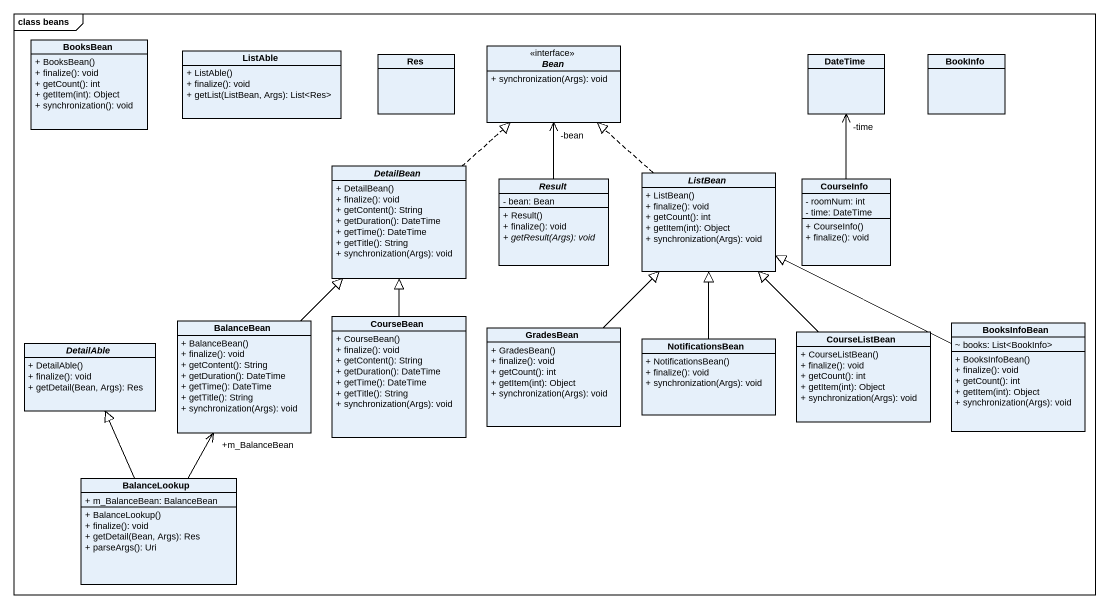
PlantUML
@startuml
mainframe class beans
hide circle
hide empty members
skinparam classAttributeIconSize 0
class BooksBean {
  + BooksBean()
  + finalize(): void
  + getCount(): int
  + getItem(int): Object
  + synchronization(): void
}
class ListAble {
  + ListAble()
  + finalize(): void
  + getList(ListBean, Args): List<Res>
}
class Res
interface Bean <<interface>> {
  + synchronization(Args): void
}
class DateTime
class BookInfo
abstract class DetailBean {
  + DetailBean()
  + finalize(): void
  + getContent(): String
  + getDuration(): DateTime
  + getTime(): DateTime
  + getTitle(): String
  + synchronization(Args): void
}
abstract class Result {
  - bean: Bean
  + Result()
  + finalize(): void
  {abstract} + getResult(Args): void
}
abstract class ListBean {
  + ListBean()
  + finalize(): void
  + getCount(): int
  + getItem(int): Object
  + synchronization(Args): void
}
class CourseInfo {
  - roomNum: int
  - time: DateTime
  + CourseInfo()
  + finalize(): void
}
abstract class DetailAble {
  + DetailAble()
  + finalize(): void
  + getDetail(Bean, Args): Res
}
class BalanceBean {
  + BalanceBean()
  + finalize(): void
  + getContent(): String
  + getDuration(): DateTime
  + getTime(): DateTime
  + getTitle(): String
  + synchronization(Args): void
}
class CourseBean {
  + CourseBean()
  + finalize(): void
  + getContent(): String
  + getDuration(): DateTime
  + getTime(): DateTime
  + getTitle(): String
  + synchronization(Args): void
}
class GradesBean {
  + GradesBean()
  + finalize(): void
  + getCount(): int
  + getItem(int): Object
  + synchronization(Args): void
}
class NotificationsBean {
  + NotificationsBean()
  + finalize(): void
  + synchronization(Args): void
}
class CourseListBean {
  + CourseListBean()
  + finalize(): void
  + getCount(): int
  + getItem(int): Object
  + synchronization(Args): void
}
class BooksInfoBean {
  ~ books: List<BookInfo>
  + BooksInfoBean()
  + finalize(): void
  + getCount(): int
  + getItem(int): Object
  + synchronization(Args): void
}
class BalanceLookup {
  + m_BalanceBean: BalanceBean
  + BalanceLookup()
  + finalize(): void
  + getDetail(Bean, Args): Res
  + parseArgs(): Uri
}
DetailBean .up.|> Bean
Result -up-> "-bean" Bean
ListBean .up.|> Bean
CourseInfo -up-> "-time" DateTime
BalanceBean -up-|> DetailBean
CourseBean -up-|> DetailBean
GradesBean -up-|> ListBean
NotificationsBean -up-|> ListBean
CourseListBean -up-|> ListBean
BooksInfoBean -left-|> ListBean
BalanceLookup -up-|> DetailAble
BalanceLookup -up-> "+m_BalanceBean" BalanceBean
@enduml
